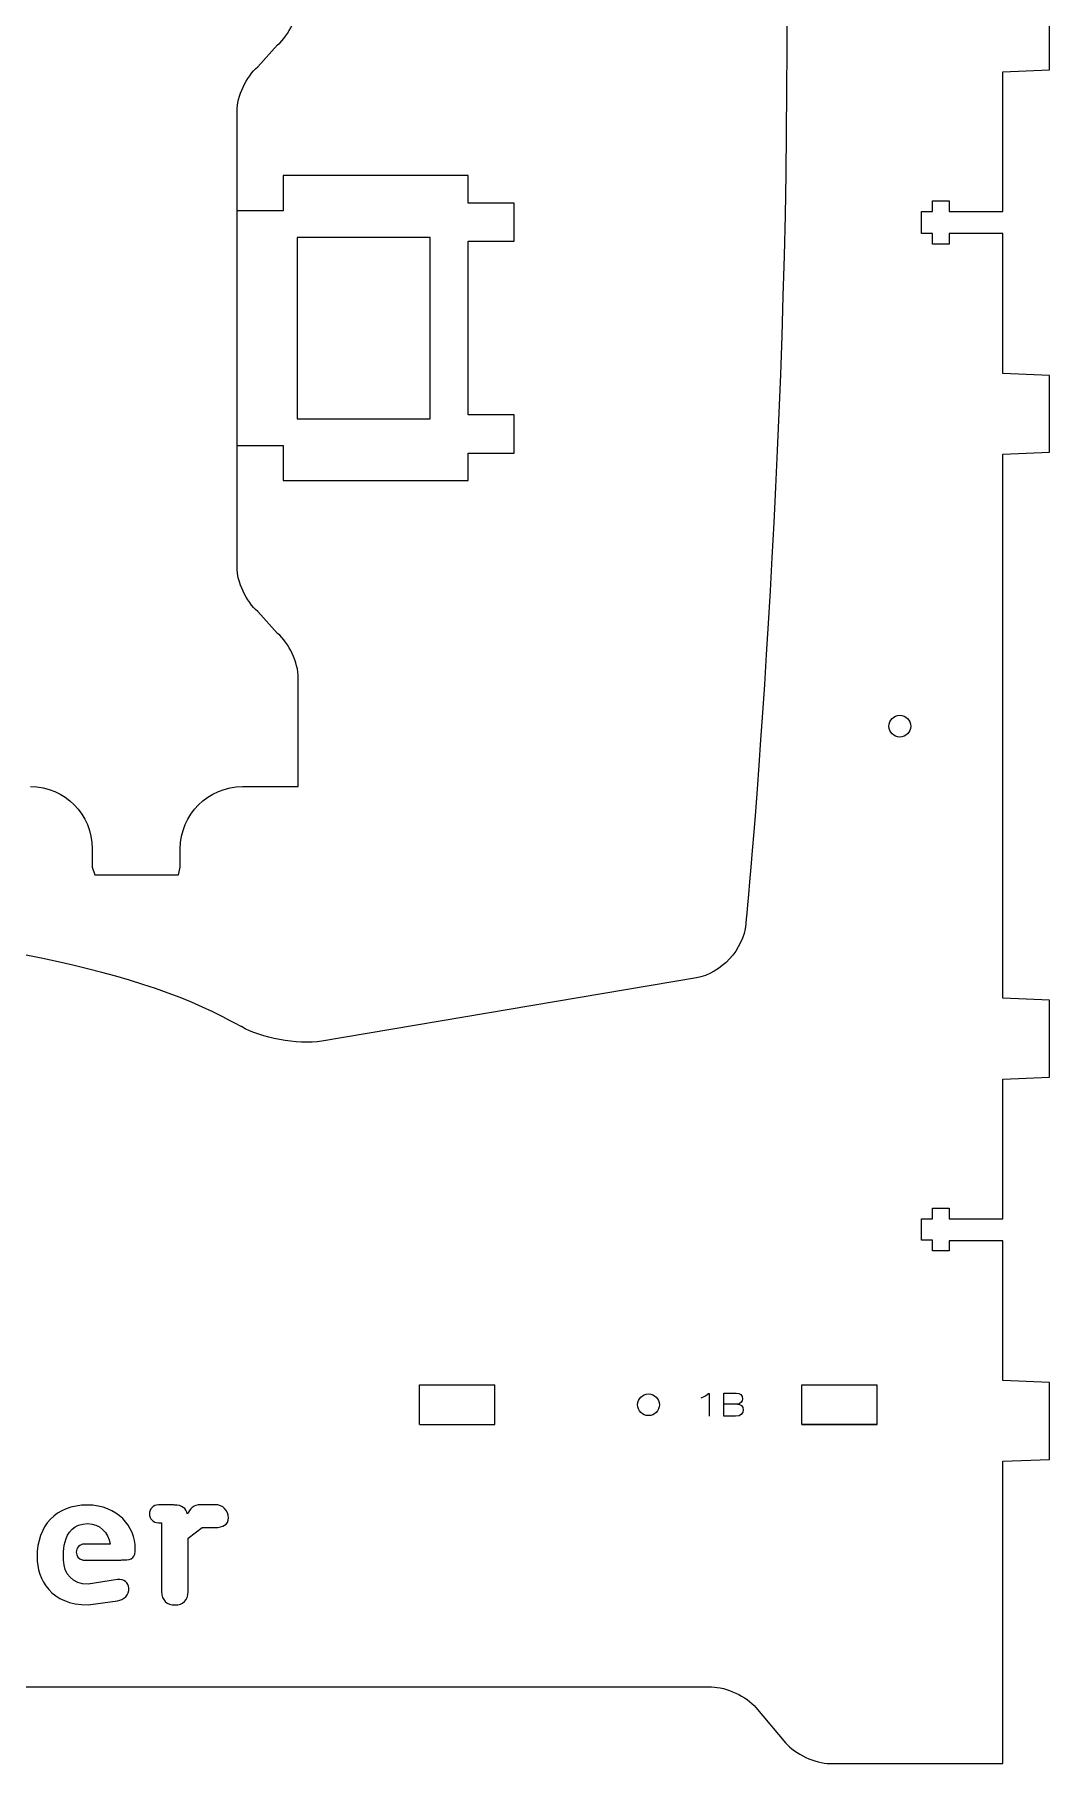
# Model space of a CAD drawing. Header units: millimetres. Extents: x -1166 to -93, y -857 to -63.
# Drawn here: x -599.3 to -466.6, y -856.7 to -630.6 of the extents above; entities that cross this region are included whole.
import ezdxf

# ---------------------------------------------------------------- set-up
doc = ezdxf.new("R2010")
doc.units = ezdxf.units.MM
doc.layers.add('CUTS', color=1, linetype='Continuous', true_color=0xff0000)
doc.layers.add('TEXT', color=5, linetype='Continuous', true_color=0x0000ff)

msp = doc.modelspace()

# ---------------------------------------------------------------- linework, layer by layer
at = {"layer": 'CUTS', "color": 1, "lineweight": 25, "true_color": 0xff0000}
for p, q in [((-548.98, -812.37), (-548.98, -807.17)), ((-548.98, -807.17), (-539.13, -807.17)), ((-539.13, -812.37), (-539.13, -807.17)), ((-498.98, -812.37), (-498.98, -807.17)), ((-498.98, -807.17), (-489.13, -807.17)), ((-489.13, -812.37), (-489.13, -807.17)), ((-548.98, -812.37), (-539.13, -812.37)), ((-498.98, -812.37), (-489.13, -812.37)), ((-489.13, -812.37), (-498.98, -812.37))]:
    msp.add_line(p, q, dxfattribs=at)
for points in [[(-472.71, -856.68), (-472.71, -817.17), (-466.62, -816.92), (-466.62, -806.87), (-472.71, -806.62), (-472.71, -788.32), (-479.73, -788.32), (-479.73, -789.65), (-481.93, -789.65), (-481.93, -788.25), (-483.37, -788.25), (-483.37, -785.47), (-481.93, -785.47), (-481.93, -784.07), (-479.73, -784.07), (-479.73, -785.47), (-472.71, -785.47), (-472.71, -767.18), (-466.62, -766.93), (-466.62, -756.87), (-472.71, -756.62), (-472.71, -685.45), (-466.62, -685.2), (-466.62, -675.17), (-472.71, -674.92), (-472.71, -656.6), (-479.73, -656.6), (-479.73, -658), (-481.93, -658), (-481.93, -656.6), (-483.37, -656.6), (-483.37, -653.74), (-481.93, -653.74), (-481.93, -652.33), (-479.73, -652.33), (-479.73, -653.74), (-472.71, -653.74), (-472.71, -635.45), (-466.62, -635.2), (-466.62, -625.15)], [(-570.15, -634.81), (-567.56, -631.95)], [(-572.86, -700.22), (-572.86, -640.62)], [(-572.83, -684.31), (-566.83, -684.31), (-566.83, -688.92), (-542.63, -688.92), (-542.63, -685.32), (-536.63, -685.32), (-536.63, -680.33), (-542.63, -680.33), (-542.63, -657.62), (-536.63, -657.62), (-536.63, -652.63), (-542.63, -652.63), (-542.63, -649.03), (-566.83, -649.03), (-566.83, -653.63), (-572.83, -653.63)], [(-565, -680.83), (-547.6, -680.83), (-547.6, -657.12), (-565, -657.12), (-565, -680.83), (-565, -680.83)], [(-567.56, -708.9), (-570.15, -706.03)], [(-572.13, -728.93), (-564.85, -728.93), (-564.85, -714.71)], [(-591.8, -737.08), (-591.8, -739.46), (-591.46, -740.48), (-580.53, -740.48), (-580.28, -739.46), (-580.28, -737.08)], [(-512.79, -753.96), (-561.75, -762.23)], [(-574.73, -759.06), (-576.01, -758.41)], [(-760.84, -846.68), (-510.81, -846.68)], [(-505, -849.38), (-501.14, -853.97)], [(-495.33, -856.68), (-472.71, -856.68), (-472.71, -856.68)]]:
    msp.add_lwpolyline(points, dxfattribs=at)
at = {"layer": 'CUTS', "color": 1, "true_color": 0xff0000}
for points in [[(-581.29, -822.87), (-583.15, -822.87)], [(-575.7, -822.84), (-577.67, -822.84)], [(-583.15, -825.21), (-582.72, -825.21), (-582.72, -834.21)], [(-579.25, -834.21), (-579.25, -827.21), (-577.41, -825.82), (-575.7, -825.82)], [(-589.46, -828), (-592.84, -828)], [(-593.1, -830.07), (-593.1, -830.07), (-593.08, -830.07), (-593.08, -830.07)], [(-592.84, -830.1), (-588.17, -830.1)], [(-587.93, -830.07), (-587.69, -830.07)], [(-588.5, -832.64), (-592.32, -833.23), (-592.33, -833.24)], [(-592.33, -835.95), (-588.5, -835.42)]]:
    msp.add_lwpolyline(points, dxfattribs=at)
at = {"layer": 'CUTS', "color": 1, "lineweight": 25, "true_color": 0xff0000}
for points in [[(-502.7, -562.73), (-502.7, -562.73), (-500.97, -607.92), (-500.97, -632.47)], [(-567.56, -631.95), (-566.07, -630.7), (-564.85, -628.08), (-564.85, -626.13)], [(-500.97, -632.47), (-500.97, -691.05), (-506.32, -746.92), (-506.32, -746.92)], [(-572.86, -640.62), (-572.86, -638.68), (-571.64, -636.06), (-570.15, -634.81)], [(-570.15, -706.03), (-571.64, -704.78), (-572.86, -702.17), (-572.86, -700.22)], [(-564.85, -714.71), (-564.85, -712.76), (-566.07, -710.15), (-567.56, -708.9)], [(-487.61, -721.04), (-487.61, -720.25), (-486.97, -719.61), (-486.19, -719.61)], [(-486.19, -722.46), (-486.97, -722.46), (-487.61, -721.82), (-487.61, -721.04)], [(-486.19, -719.61), (-485.4, -719.61), (-484.76, -720.25), (-484.76, -721.04)], [(-484.76, -721.04), (-484.76, -721.82), (-485.4, -722.46), (-486.19, -722.46)], [(-599.86, -728.93), (-595.35, -728.93), (-591.8, -732.58), (-591.8, -737.08)], [(-580.28, -737.08), (-580.28, -732.58), (-576.63, -728.93), (-572.13, -728.93)], [(-576.01, -758.41), (-590.15, -751.43), (-617.32, -747.33), (-635.85, -747.33)], [(-506.32, -746.92), (-506.63, -750.21), (-509.55, -753.38), (-512.79, -753.96)], [(-572.28, -760.32), (-572.28, -760.32), (-572.28, -760.32), (-574.73, -759.06)], [(-561.75, -762.23), (-565.01, -762.7), (-569.75, -761.84), (-572.28, -760.32)], [(-520.48, -809.77), (-520.48, -808.99), (-519.84, -808.35), (-519.05, -808.35)], [(-519.05, -808.35), (-518.27, -808.35), (-517.63, -808.99), (-517.63, -809.77)], [(-519.05, -811.2), (-519.84, -811.2), (-520.48, -810.56), (-520.48, -809.77)], [(-517.63, -809.77), (-517.63, -810.56), (-518.27, -811.2), (-519.05, -811.2)], [(-510.81, -846.68), (-508.87, -846.68), (-506.25, -847.89), (-505, -849.38)], [(-501.14, -853.97), (-499.89, -855.46), (-497.27, -856.68), (-495.33, -856.68)]]:
    msp.add_open_spline(points, degree=3, dxfattribs=at)
at = {"layer": 'CUTS', "color": 1, "true_color": 0xff0000}
for points in [[(-592.45, -822.89), (-596.56, -822.89), (-599.01, -825.6), (-599.01, -829.65)], [(-586.17, -828.57), (-586.17, -825.72), (-588.45, -822.89), (-592.45, -822.89)], [(-583.15, -822.87), (-583.8, -822.87), (-584.32, -823.4), (-584.32, -824.04)], [(-581.05, -822.9), (-581.13, -822.88), (-581.21, -822.87), (-581.29, -822.87)], [(-580.98, -822.89), (-581.01, -822.89), (-581.03, -822.9), (-581.05, -822.9)], [(-579.32, -824.08), (-579.51, -823.3), (-580.12, -822.89), (-580.98, -822.89)], [(-577.67, -822.84), (-578.46, -822.84), (-579.11, -823.37), (-579.32, -824.08)], [(-573.98, -824.55), (-573.98, -823.61), (-574.75, -822.84), (-575.7, -822.84)], [(-584.32, -824.04), (-584.32, -824.69), (-583.8, -825.21), (-583.15, -825.21)], [(-575.7, -825.82), (-574.75, -825.82), (-573.98, -825.5), (-573.98, -824.55)], [(-595.54, -830.07), (-595.54, -830.07), (-596.1, -825.32), (-592.37, -825.32)], [(-592.37, -825.32), (-590.86, -825.32), (-589.68, -826.44), (-589.46, -828)], [(-599.01, -829.65), (-599.01, -832.67), (-597.18, -835.95), (-592.33, -835.95)], [(-592.84, -828), (-593.42, -828), (-593.89, -828.47), (-593.89, -829.05)], [(-593.89, -829.05), (-593.89, -829.54), (-593.55, -829.95), (-593.1, -830.07)], [(-587.69, -830.07), (-586.52, -830.07), (-586.17, -829.76), (-586.17, -828.57)], [(-592.33, -833.24), (-594.35, -833.24), (-595.54, -831.9), (-595.54, -830.07)], [(-593.08, -830.07), (-593, -830.09), (-592.92, -830.1), (-592.84, -830.1)], [(-588.17, -830.1), (-588.09, -830.1), (-588.01, -830.09), (-587.93, -830.07)], [(-587.02, -833.73), (-587.09, -833.09), (-587.58, -832.5), (-588.5, -832.64)], [(-588.5, -835.42), (-587.69, -835.27), (-586.92, -834.67), (-587.02, -833.73)], [(-582.72, -834.21), (-582.72, -835.35), (-582.03, -835.95), (-580.98, -835.95)], [(-580.98, -835.95), (-579.94, -835.95), (-579.25, -835.35), (-579.25, -834.21)]]:
    msp.add_open_spline(points, degree=3, dxfattribs=at)
at = {"layer": 'TEXT', "color": 5, "true_color": 0x0000ff}
for points in [[(-511.21, -808.28), (-511.1, -808.28), (-511.1, -811.26)], [(-509.21, -808.26), (-507.57, -808.26)], [(-507.68, -811.28), (-509.21, -811.28), (-509.21, -808.26), (-509.21, -808.26)], [(-507.43, -809.7), (-509.21, -809.7)], [(-507.43, -809.7), (-507.43, -809.71)]]:
    msp.add_lwpolyline(points, dxfattribs=at)
for points in [[(-512.15, -808.85), (-511.7, -808.73), (-511.39, -808.49), (-511.21, -808.28)], [(-507.57, -808.26), (-507.09, -808.26), (-506.76, -808.52), (-506.76, -809.01)], [(-506.76, -809.01), (-506.76, -809.37), (-507.07, -809.71), (-507.43, -809.7)], [(-506.66, -810.46), (-506.66, -810.81), (-506.89, -811.28), (-507.68, -811.28)], [(-507.43, -809.71), (-507.03, -809.72), (-506.66, -809.93), (-506.66, -810.46)]]:
    msp.add_open_spline(points, degree=3, dxfattribs=at)

doc.saveas('drawing.dxf')
